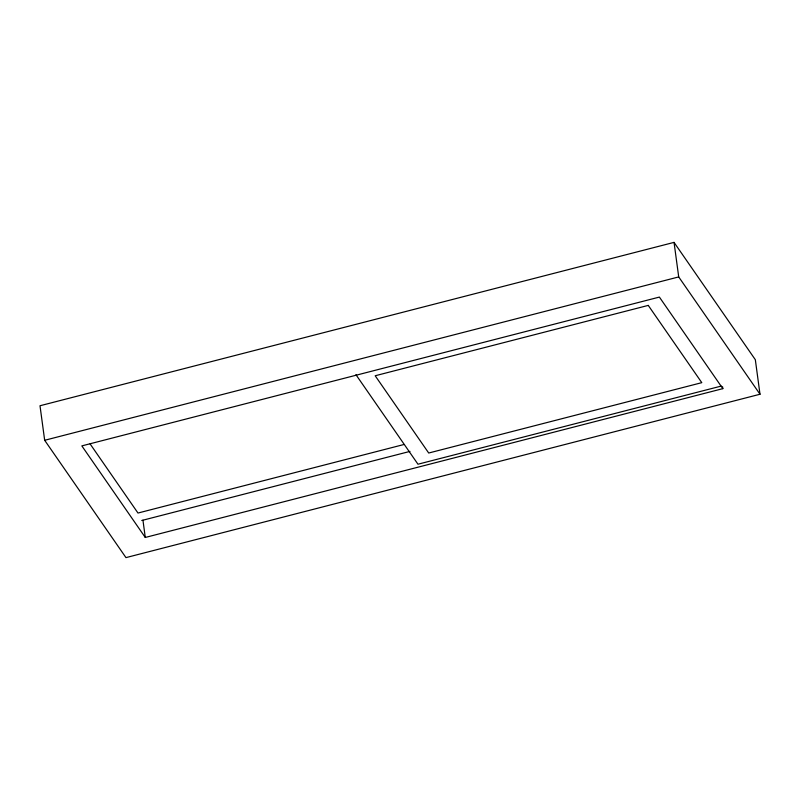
<?xml version="1.0" encoding="UTF-8"?>
<svg xmlns="http://www.w3.org/2000/svg" width="800" height="800" viewBox="0 0 800 800"><rect width="100%" height="100%" fill="white"/><g stroke="black" fill="none" stroke-linecap="round" stroke-linejoin="round"><path stroke-width="1.2" d="M674.04 242.38L40 405.75L44.67 440.29L125.96 557.62L760 394.25L755.33 359.71L674.04 242.38L678.71 276.92L760 394.25M44.67 440.29L678.71 276.92M403.82 444.54L137.99 513.04L90.1 443.91M141.75 520.5L409.99 451.39M721.23 386.08L417.97 464.22L355.94 374.69M722.83 388.65L659.39 297.08L81.84 445.89L145.28 537.46L722.83 388.65L722.57 386.73M142.95 520.19L145.28 537.46M648.26 305.4L375.18 375.76L428.71 453.02L701.79 382.66L648.26 305.4"/></g></svg>
